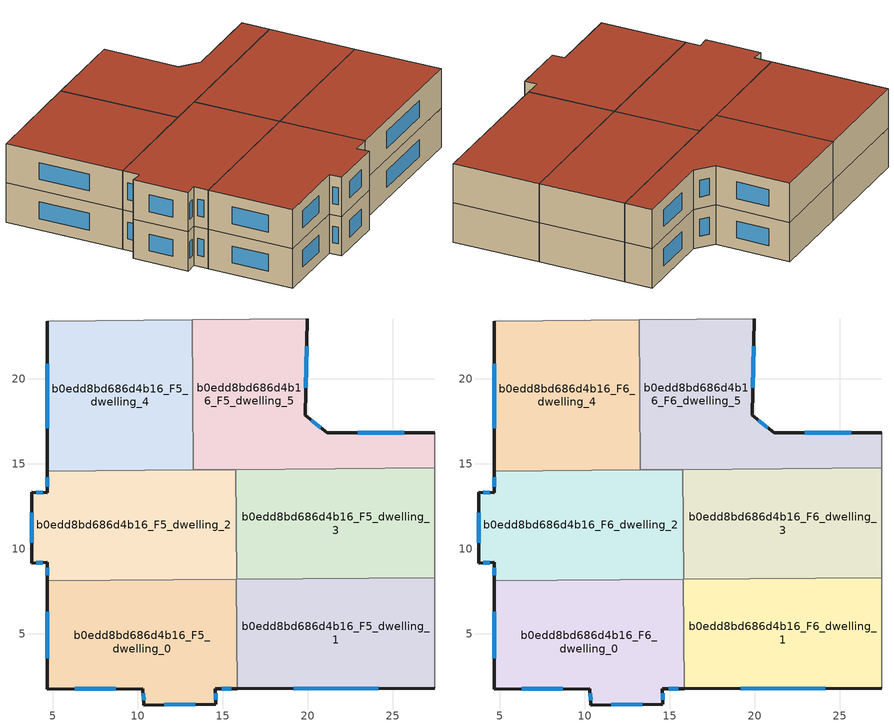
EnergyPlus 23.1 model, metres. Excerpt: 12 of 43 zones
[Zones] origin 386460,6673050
b0edd8bd686d4b16_F5_dwelling_0
 floor to b0edd8bd686d4b16_F4_dwelling_0 (EU_floor_Construction): 15.81,8.22 15.86,1.78 14.57,1.78 14.59,0.87 10.36,0.83 10.31,1.77 4.7,1.76 4.69,8.13 z15
 wall outside (EU_wall_Construction): 4.69,8.13 4.7,1.76 10.31,1.77 10.36,0.83 14.59,0.87 14.57,1.78 15.86,1.78 z15:18
 wall to b0edd8bd686d4b16_F5_dwelling_1 (EU_wall_Construction): 15.86,1.78 15.81,8.22 z15:18
 wall to b0edd8bd686d4b16_F5_dwelling_2 (EU_wall_Construction): 15.81,8.22 4.69,8.13 z15:18
 window (EU_Window_Construction): 14.94,1.78 15.49,1.78 / 14.59,1.13 14.58,1.52 / 11.57,0.84 13.38,0.86 / 10.33,1.5 10.35,1.1 / 6.3,1.77 8.71,1.77 / 4.69,6.31 4.7,3.58 z15.86:17.14
b0edd8bd686d4b16_F5_dwelling_1
 floor to b0edd8bd686d4b16_F4_dwelling_1 (EU_floor_Construction): 27.46,8.31 27.46,1.8 15.86,1.78 15.81,8.22 z15
 wall outside (EU_wall_Construction): 15.86,1.78 27.46,1.8 z15:18
 wall adiabatic (EU_wall_Construction): 27.46,1.8 27.46,8.31 z15:18
 wall to b0edd8bd686d4b16_F5_dwelling_3 (EU_wall_Construction): 27.46,8.31 15.81,8.22 z15:18
 window (EU_Window_Construction): 19.17,1.79 24.15,1.8 z15.86:17.14
b0edd8bd686d4b16_F5_dwelling_2
 floor to b0edd8bd686d4b16_F4_dwelling_2 (EU_floor_Construction): 15.76,14.66 15.81,8.22 4.69,8.13 4.69,9.21 3.77,9.15 3.79,13.32 4.68,13.28 4.68,14.57 z15
 wall outside (EU_wall_Construction): 4.68,14.57 4.68,13.28 3.79,13.32 3.77,9.15 4.69,9.21 4.69,8.13 z15:18
 wall to b0edd8bd686d4b16_F5_dwelling_3 (EU_wall_Construction): 15.81,8.22 15.76,14.66 z15:18
 wall to b0edd8bd686d4b16_F5_dwelling_4 (EU_wall_Construction): 13.26,14.64 4.68,14.57 z15:18
 wall to b0edd8bd686d4b16_F5_dwelling_5 (EU_wall_Construction): 15.76,14.66 13.26,14.64 z15:18
 window (EU_Window_Construction): 4.69,8.9 4.69,8.44 / 4.03,9.17 4.42,9.2 / 3.78,12.13 3.77,10.34 / 4.42,13.29 4.04,13.31 / 4.68,14.2 4.68,13.65 z15.86:17.14
b0edd8bd686d4b16_F5_dwelling_3
 floor to b0edd8bd686d4b16_F4_dwelling_3 (EU_floor_Construction): 27.47,14.75 27.46,8.31 15.81,8.22 15.76,14.66 z15
 wall adiabatic (EU_wall_Construction): 27.46,8.31 27.47,14.75 z15:18
 wall to b0edd8bd686d4b16_F5_dwelling_5 (EU_wall_Construction): 27.47,14.75 15.76,14.66 z15:18
b0edd8bd686d4b16_F5_dwelling_4
 floor to b0edd8bd686d4b16_F4_dwelling_4 (EU_floor_Construction): 13.2,23.45 13.26,14.64 4.68,14.57 4.7,23.38 z15
 wall outside (EU_wall_Construction): 4.7,23.38 4.68,14.57 z15:18
 wall adiabatic (EU_wall_Construction): 13.2,23.45 4.7,23.38 z15:18
 wall to b0edd8bd686d4b16_F5_dwelling_5 (EU_wall_Construction): 13.26,14.64 13.2,23.45 z15:18
 window (EU_Window_Construction): 4.69,20.86 4.69,17.09 z15.86:17.14
b0edd8bd686d4b16_F5_dwelling_5
 floor to b0edd8bd686d4b16_F4_dwelling_5 (EU_floor_Construction): 27.47,16.83 27.47,14.75 13.26,14.64 13.2,23.45 19.96,23.5 19.84,17.85 21.13,16.8 z15
 wall outside (EU_wall_Construction): 27.47,16.83 21.13,16.8 19.84,17.85 19.96,23.5 z15:18
 wall adiabatic (EU_wall_Construction): 19.96,23.5 13.2,23.45 / 27.47,14.75 27.47,16.83 z15:18
 window (EU_Window_Construction): 19.88,19.46 19.92,21.89 / 20.77,17.1 20.21,17.55 / 25.66,16.83 22.94,16.81 z15.86:17.14
b0edd8bd686d4b16_F6_dwelling_0
 floor to b0edd8bd686d4b16_F5_dwelling_0 (EU_floor_Construction): 15.81,8.22 15.86,1.78 14.57,1.78 14.59,0.87 10.36,0.83 10.31,1.77 4.7,1.76 4.69,8.13 z18
 wall outside (EU_wall_Construction): 4.69,8.13 4.7,1.76 10.31,1.77 10.36,0.83 14.59,0.87 14.57,1.78 15.86,1.78 z18:21
 wall to b0edd8bd686d4b16_F6_dwelling_1 (EU_wall_Construction): 15.86,1.78 15.81,8.22 z18:21
 wall to b0edd8bd686d4b16_F6_dwelling_2 (EU_wall_Construction): 15.81,8.22 4.69,8.13 z18:21
 window (EU_Window_Construction): 14.94,1.78 15.49,1.78 / 14.59,1.13 14.58,1.52 / 11.57,0.84 13.38,0.86 / 10.33,1.5 10.35,1.1 / 6.3,1.77 8.71,1.77 / 4.69,6.31 4.7,3.58 z18.86:20.14
 roof outside (EU_roof_Construction): 15.86,1.78 15.81,8.22 4.69,8.13 4.7,1.76 10.31,1.77 10.36,0.83 14.59,0.87 14.57,1.78 z21
b0edd8bd686d4b16_F6_dwelling_1
 floor to b0edd8bd686d4b16_F5_dwelling_1 (EU_floor_Construction): 27.46,8.31 27.46,1.8 15.86,1.78 15.81,8.22 z18
 wall outside (EU_wall_Construction): 15.86,1.78 27.46,1.8 z18:21
 wall adiabatic (EU_wall_Construction): 27.46,1.8 27.46,8.31 z18:21
 wall to b0edd8bd686d4b16_F6_dwelling_3 (EU_wall_Construction): 27.46,8.31 15.81,8.22 z18:21
 window (EU_Window_Construction): 19.17,1.79 24.15,1.8 z18.86:20.14
 roof outside (EU_roof_Construction): 27.46,1.8 27.46,8.31 15.81,8.22 15.86,1.78 z21
b0edd8bd686d4b16_F6_dwelling_2
 floor to b0edd8bd686d4b16_F5_dwelling_2 (EU_floor_Construction): 15.76,14.66 15.81,8.22 4.69,8.13 4.69,9.21 3.77,9.15 3.79,13.32 4.68,13.28 4.68,14.57 z18
 wall outside (EU_wall_Construction): 4.68,14.57 4.68,13.28 3.79,13.32 3.77,9.15 4.69,9.21 4.69,8.13 z18:21
 wall to b0edd8bd686d4b16_F6_dwelling_3 (EU_wall_Construction): 15.81,8.22 15.76,14.66 z18:21
 wall to b0edd8bd686d4b16_F6_dwelling_4 (EU_wall_Construction): 13.26,14.64 4.68,14.57 z18:21
 wall to b0edd8bd686d4b16_F6_dwelling_5 (EU_wall_Construction): 15.76,14.66 13.26,14.64 z18:21
 window (EU_Window_Construction): 4.69,8.9 4.69,8.44 / 4.03,9.17 4.42,9.2 / 3.78,12.13 3.77,10.34 / 4.42,13.29 4.04,13.31 / 4.68,14.2 4.68,13.65 z18.86:20.14
 roof outside (EU_roof_Construction): 15.81,8.22 15.76,14.66 4.68,14.57 4.68,13.28 3.79,13.32 3.77,9.15 4.69,9.21 4.69,8.13 z21
b0edd8bd686d4b16_F6_dwelling_3
 floor to b0edd8bd686d4b16_F5_dwelling_3 (EU_floor_Construction): 27.47,14.75 27.46,8.31 15.81,8.22 15.76,14.66 z18
 wall adiabatic (EU_wall_Construction): 27.46,8.31 27.47,14.75 z18:21
 wall to b0edd8bd686d4b16_F6_dwelling_5 (EU_wall_Construction): 27.47,14.75 15.76,14.66 z18:21
 roof outside (EU_roof_Construction): 27.46,8.31 27.47,14.75 15.76,14.66 15.81,8.22 z21
b0edd8bd686d4b16_F6_dwelling_4
 floor to b0edd8bd686d4b16_F5_dwelling_4 (EU_floor_Construction): 13.2,23.45 13.26,14.64 4.68,14.57 4.7,23.38 z18
 wall outside (EU_wall_Construction): 4.7,23.38 4.68,14.57 z18:21
 wall adiabatic (EU_wall_Construction): 13.2,23.45 4.7,23.38 z18:21
 wall to b0edd8bd686d4b16_F6_dwelling_5 (EU_wall_Construction): 13.26,14.64 13.2,23.45 z18:21
 window (EU_Window_Construction): 4.69,20.86 4.69,17.09 z18.86:20.14
 roof outside (EU_roof_Construction): 13.26,14.64 13.2,23.45 4.7,23.38 4.68,14.57 z21
b0edd8bd686d4b16_F6_dwelling_5
 floor to b0edd8bd686d4b16_F5_dwelling_5 (EU_floor_Construction): 27.47,16.83 27.47,14.75 13.26,14.64 13.2,23.45 19.96,23.5 19.84,17.85 21.13,16.8 z18
 wall outside (EU_wall_Construction): 27.47,16.83 21.13,16.8 19.84,17.85 19.96,23.5 z18:21
 wall adiabatic (EU_wall_Construction): 19.96,23.5 13.2,23.45 / 27.47,14.75 27.47,16.83 z18:21
 window (EU_Window_Construction): 19.88,19.46 19.92,21.89 / 20.77,17.1 20.21,17.55 / 25.66,16.83 22.94,16.81 z18.86:20.14
 roof outside (EU_roof_Construction): 27.47,14.75 27.47,16.83 21.13,16.8 19.84,17.85 19.96,23.5 13.2,23.45 13.26,14.64 z21
[Building]
EU S2 Campaign: North Axis=0; Terrain=City; Solar Distribution=FullExterior
[Site:Location]
Helsinki-Vantaa.AP: Latitude=60.317; Longitude=24.963; Time Zone=2; Elevation=54.6
[SizingPeriod:WeatherFileDays]
AnnualSizingPeriod: Begin Month=1; Begin Day of Month=1; End Month=12; End Day of Month=31; Day of Week for Start Day=Monday; Use Weather File Daylight Saving Period=No; Use Weather File Rain and Snow Indicators=No
[MATERIAL]
EU_InternalMass_Material: Roughness=MediumRough; Thickness=0.1; Conductivity=1; Density=1800; Specific Heat=900; Thermal Absorptance=0.9; Solar Absorptance=0.7; Visible Absorptance=0.7
[MATERIAL:NOMASS] Roughness=MediumRough; Thermal Absorptance=0.9; Solar Absorptance=0.7; Visible Absorptance=0.7
Name | Thermal Resistance
EU_wall_NoMass | 1.10183
EU_roof_NoMass; EU_floor_NoMass | 1.70606
[WINDOWMATERIAL:SIMPLEGLAZINGSYSTEM]
EU_Window_SimpleGlazing: UFactor=3.11035; Solar Heat Gain Coefficient=0.8; Visible Transmittance=0.8
[CONSTRUCTION]
EU_wall_Construction: EU_wall_NoMass
EU_roof_Construction: EU_roof_NoMass
EU_floor_Construction: EU_floor_NoMass
EU_Window_Construction: EU_Window_SimpleGlazing
EU_InternalMass_Construction: EU_InternalMass_Material
[ZONE] Type=1; Multiplier=1; Ceiling Height=autocalculate; Floor Area=autocalculate; Part of Total Floor Area=Yes
Name | Volume
b0edd8bd686d4b16_F5_dwelling_0; b0edd8bd686d4b16_F6_dwelling_0; b0edd8bd686d4b16_F5_dwelling_4; b0edd8bd686d4b16_F6_dwelling_4 | 225.716
b0edd8bd686d4b16_F5_dwelling_1; b0edd8bd686d4b16_F6_dwelling_1 | 225.726
b0edd8bd686d4b16_F5_dwelling_2; b0edd8bd686d4b16_F6_dwelling_2 | 225.732
b0edd8bd686d4b16_F5_dwelling_3; b0edd8bd686d4b16_F6_dwelling_3 | 225.751
b0edd8bd686d4b16_F5_dwelling_5; b0edd8bd686d4b16_F6_dwelling_5 | 225.715
[INTERNALMASS] Construction=EU_InternalMass_Construction
Name | Zone or ZoneList | Surface Area
b0edd8bd686d4b16_F5_dwelling_0_EU_InternalMass | b0edd8bd686d4b16_F5_dwelling_0 | 75.2393
b0edd8bd686d4b16_F5_dwelling_1_EU_InternalMass | b0edd8bd686d4b16_F5_dwelling_1 | 75.2407
b0edd8bd686d4b16_F5_dwelling_2_EU_InternalMass | b0edd8bd686d4b16_F5_dwelling_2 | 75.2431
b0edd8bd686d4b16_F5_dwelling_3_EU_InternalMass | b0edd8bd686d4b16_F5_dwelling_3 | 75.2491
b0edd8bd686d4b16_F5_dwelling_4_EU_InternalMass | b0edd8bd686d4b16_F5_dwelling_4 | 75.2385
b0edd8bd686d4b16_F5_dwelling_5_EU_InternalMass | b0edd8bd686d4b16_F5_dwelling_5 | 75.2388
b0edd8bd686d4b16_F6_dwelling_0_EU_InternalMass | b0edd8bd686d4b16_F6_dwelling_0 | 75.2393
b0edd8bd686d4b16_F6_dwelling_1_EU_InternalMass | b0edd8bd686d4b16_F6_dwelling_1 | 75.2407
b0edd8bd686d4b16_F6_dwelling_2_EU_InternalMass | b0edd8bd686d4b16_F6_dwelling_2 | 75.2431
b0edd8bd686d4b16_F6_dwelling_3_EU_InternalMass | b0edd8bd686d4b16_F6_dwelling_3 | 75.2491
b0edd8bd686d4b16_F6_dwelling_4_EU_InternalMass | b0edd8bd686d4b16_F6_dwelling_4 | 75.2385
b0edd8bd686d4b16_F6_dwelling_5_EU_InternalMass | b0edd8bd686d4b16_F6_dwelling_5 | 75.2388
[OTHEREQUIPMENT] Fuel Type=Electricity; Design Level Calculation Method=Watts/Area; Power per Zone Floor Area=1; Fraction Latent=0; Fraction Radiant=0; Fraction Lost=0; Carbon Dioxide Generation Rate=0; EndUse Subcategory=EU_Step8_InternalGains
Name | Zone or ZoneList or Space or SpaceList | Schedule
EU_Step8_InternalGain_b0edd8bd686d4b16_F5_dwelling_0_f000 | b0edd8bd686d4b16_F5_dwelling_0 | EU_Step8_GainSchedule_b0edd8bd686d4b16_F5_dwelling_0_f000
EU_Step8_InternalGain_b0edd8bd686d4b16_F5_dwelling_1_f000 | b0edd8bd686d4b16_F5_dwelling_1 | EU_Step8_GainSchedule_b0edd8bd686d4b16_F5_dwelling_1_f000
EU_Step8_InternalGain_b0edd8bd686d4b16_F5_dwelling_2_f000 | b0edd8bd686d4b16_F5_dwelling_2 | EU_Step8_GainSchedule_b0edd8bd686d4b16_F5_dwelling_2_f000
EU_Step8_InternalGain_b0edd8bd686d4b16_F5_dwelling_3_f000 | b0edd8bd686d4b16_F5_dwelling_3 | EU_Step8_GainSchedule_b0edd8bd686d4b16_F5_dwelling_3_f000
EU_Step8_InternalGain_b0edd8bd686d4b16_F5_dwelling_4_f000 | b0edd8bd686d4b16_F5_dwelling_4 | EU_Step8_GainSchedule_b0edd8bd686d4b16_F5_dwelling_4_f000
EU_Step8_InternalGain_b0edd8bd686d4b16_F5_dwelling_5_f000 | b0edd8bd686d4b16_F5_dwelling_5 | EU_Step8_GainSchedule_b0edd8bd686d4b16_F5_dwelling_5_f000
EU_Step8_InternalGain_b0edd8bd686d4b16_F6_dwelling_0_f000 | b0edd8bd686d4b16_F6_dwelling_0 | EU_Step8_GainSchedule_b0edd8bd686d4b16_F6_dwelling_0_f000
EU_Step8_InternalGain_b0edd8bd686d4b16_F6_dwelling_1_f000 | b0edd8bd686d4b16_F6_dwelling_1 | EU_Step8_GainSchedule_b0edd8bd686d4b16_F6_dwelling_1_f000
EU_Step8_InternalGain_b0edd8bd686d4b16_F6_dwelling_2_f000 | b0edd8bd686d4b16_F6_dwelling_2 | EU_Step8_GainSchedule_b0edd8bd686d4b16_F6_dwelling_2_f000
EU_Step8_InternalGain_b0edd8bd686d4b16_F6_dwelling_3_f000 | b0edd8bd686d4b16_F6_dwelling_3 | EU_Step8_GainSchedule_b0edd8bd686d4b16_F6_dwelling_3_f000
EU_Step8_InternalGain_b0edd8bd686d4b16_F6_dwelling_4_f000 | b0edd8bd686d4b16_F6_dwelling_4 | EU_Step8_GainSchedule_b0edd8bd686d4b16_F6_dwelling_4_f000
EU_Step8_InternalGain_b0edd8bd686d4b16_F6_dwelling_5_f000 | b0edd8bd686d4b16_F6_dwelling_5 | EU_Step8_GainSchedule_b0edd8bd686d4b16_F6_dwelling_5_f000
[ZONEVENTILATION:DESIGNFLOWRATE] Schedule=EU_AlwaysOn; Design Flow Rate Calculation Method=AirChanges/Hour; Air Changes per Hour=0.756316; Ventilation Type=Natural; Fan Pressure Rise=0; Fan Total Efficiency=1; Constant Term Coefficient=1; Temperature Term Coefficient=0; Velocity Term Coefficient=0; Velocity Squared Term Coefficient=0; Minimum Indoor Temperature=-100; Maximum Indoor Temperature=100; Delta Temperature=-100; Minimum Outdoor Temperature=-100; Maximum Outdoor Temperature=100; Maximum Wind Speed=40
Name | Zone or ZoneList or Space or SpaceList
EU_ConstantAir_b0edd8bd686d4b16_F5_dwelling_0 | b0edd8bd686d4b16_F5_dwelling_0
EU_ConstantAir_b0edd8bd686d4b16_F5_dwelling_1 | b0edd8bd686d4b16_F5_dwelling_1
EU_ConstantAir_b0edd8bd686d4b16_F5_dwelling_2 | b0edd8bd686d4b16_F5_dwelling_2
EU_ConstantAir_b0edd8bd686d4b16_F5_dwelling_3 | b0edd8bd686d4b16_F5_dwelling_3
EU_ConstantAir_b0edd8bd686d4b16_F5_dwelling_4 | b0edd8bd686d4b16_F5_dwelling_4
EU_ConstantAir_b0edd8bd686d4b16_F5_dwelling_5 | b0edd8bd686d4b16_F5_dwelling_5
EU_ConstantAir_b0edd8bd686d4b16_F6_dwelling_0 | b0edd8bd686d4b16_F6_dwelling_0
EU_ConstantAir_b0edd8bd686d4b16_F6_dwelling_1 | b0edd8bd686d4b16_F6_dwelling_1
EU_ConstantAir_b0edd8bd686d4b16_F6_dwelling_2 | b0edd8bd686d4b16_F6_dwelling_2
EU_ConstantAir_b0edd8bd686d4b16_F6_dwelling_3 | b0edd8bd686d4b16_F6_dwelling_3
EU_ConstantAir_b0edd8bd686d4b16_F6_dwelling_4 | b0edd8bd686d4b16_F6_dwelling_4
EU_ConstantAir_b0edd8bd686d4b16_F6_dwelling_5 | b0edd8bd686d4b16_F6_dwelling_5
[HVACTEMPLATE:THERMOSTAT] Constant Heating Setpoint=20; Constant Cooling Setpoint=50
EU_HeatOnly_b0edd8bd686d4b16_F0_dwelling_0; EU_HeatOnly_b0edd8bd686d4b16_F0_dwelling_1; EU_HeatOnly_b0edd8bd686d4b16_F0_dwelling_2; EU_HeatOnly_b0edd8bd686d4b16_F0_dwelling_3; EU_HeatOnly_b0edd8bd686d4b16_F0_dwelling_4; EU_HeatOnly_b0edd8bd686d4b16_F0_dwelling_5; EU_HeatOnly_b0edd8bd686d4b16_F0_dwelling_6; EU_HeatOnly_b0edd8bd686d4b16_F1_dwelling_0; EU_HeatOnly_b0edd8bd686d4b16_F1_dwelling_1; EU_HeatOnly_b0edd8bd686d4b16_F1_dwelling_2; EU_HeatOnly_b0edd8bd686d4b16_F1_dwelling_3; EU_HeatOnly_b0edd8bd686d4b16_F1_dwelling_4; EU_HeatOnly_b0edd8bd686d4b16_F1_dwelling_5; EU_HeatOnly_b0edd8bd686d4b16_F2_dwelling_0; EU_HeatOnly_b0edd8bd686d4b16_F2_dwelling_1; EU_HeatOnly_b0edd8bd686d4b16_F2_dwelling_2; EU_HeatOnly_b0edd8bd686d4b16_F2_dwelling_3; EU_HeatOnly_b0edd8bd686d4b16_F2_dwelling_4; EU_HeatOnly_b0edd8bd686d4b16_F2_dwelling_5; EU_HeatOnly_b0edd8bd686d4b16_F3_dwelling_0; EU_HeatOnly_b0edd8bd686d4b16_F3_dwelling_1; EU_HeatOnly_b0edd8bd686d4b16_F3_dwelling_2; EU_HeatOnly_b0edd8bd686d4b16_F3_dwelling_3; EU_HeatOnly_b0edd8bd686d4b16_F3_dwelling_4; EU_HeatOnly_b0edd8bd686d4b16_F3_dwelling_5; EU_HeatOnly_b0edd8bd686d4b16_F4_dwelling_0; EU_HeatOnly_b0edd8bd686d4b16_F4_dwelling_1; EU_HeatOnly_b0edd8bd686d4b16_F4_dwelling_2; EU_HeatOnly_b0edd8bd686d4b16_F4_dwelling_3; EU_HeatOnly_b0edd8bd686d4b16_F4_dwelling_4; EU_HeatOnly_b0edd8bd686d4b16_F4_dwelling_5; EU_HeatOnly_b0edd8bd686d4b16_F5_dwelling_0; EU_HeatOnly_b0edd8bd686d4b16_F5_dwelling_1; EU_HeatOnly_b0edd8bd686d4b16_F5_dwelling_2; EU_HeatOnly_b0edd8bd686d4b16_F5_dwelling_3; EU_HeatOnly_b0edd8bd686d4b16_F5_dwelling_4; EU_HeatOnly_b0edd8bd686d4b16_F5_dwelling_5; EU_HeatOnly_b0edd8bd686d4b16_F6_dwelling_0; EU_HeatOnly_b0edd8bd686d4b16_F6_dwelling_1; EU_HeatOnly_b0edd8bd686d4b16_F6_dwelling_2; EU_HeatOnly_b0edd8bd686d4b16_F6_dwelling_3; EU_HeatOnly_b0edd8bd686d4b16_F6_dwelling_4; EU_HeatOnly_b0edd8bd686d4b16_F6_dwelling_5
[HVACTEMPLATE:ZONE:IDEALLOADSAIRSYSTEM] System Availability Schedule=EU_AlwaysOn; Maximum Heating Supply Air Temperature=50; Minimum Cooling Supply Air Temperature=13; Maximum Heating Supply Air Humidity Ratio=0.0156; Minimum Cooling Supply Air Humidity Ratio=0.0077; Heating Limit=NoLimit; Cooling Limit=NoLimit; Heating Availability Schedule=EU_AlwaysOn; Cooling Availability Schedule=EU_CoolingOff; Dehumidification Control Type=ConstantSensibleHeatRatio; Cooling Sensible Heat Ratio=0.7; Dehumidification Setpoint=60; Humidification Control Type=None; Humidification Setpoint=30; Outdoor Air Method=None; Outdoor Air Flow Rate per Person=0.00944; Outdoor Air Flow Rate per Zone Floor Area=0; Outdoor Air Flow Rate per Zone=0; Demand Controlled Ventilation Type=None; Outdoor Air Economizer Type=NoEconomizer; Heat Recovery Type=None; Sensible Heat Recovery Effectiveness=0.7; Latent Heat Recovery Effectiveness=0.65
Name | Template Thermostat
b0edd8bd686d4b16_F5_dwelling_0 | EU_HeatOnly_b0edd8bd686d4b16_F5_dwelling_0
b0edd8bd686d4b16_F5_dwelling_1 | EU_HeatOnly_b0edd8bd686d4b16_F5_dwelling_1
b0edd8bd686d4b16_F5_dwelling_2 | EU_HeatOnly_b0edd8bd686d4b16_F5_dwelling_2
b0edd8bd686d4b16_F5_dwelling_3 | EU_HeatOnly_b0edd8bd686d4b16_F5_dwelling_3
b0edd8bd686d4b16_F5_dwelling_4 | EU_HeatOnly_b0edd8bd686d4b16_F5_dwelling_4
b0edd8bd686d4b16_F5_dwelling_5 | EU_HeatOnly_b0edd8bd686d4b16_F5_dwelling_5
b0edd8bd686d4b16_F6_dwelling_0 | EU_HeatOnly_b0edd8bd686d4b16_F6_dwelling_0
b0edd8bd686d4b16_F6_dwelling_1 | EU_HeatOnly_b0edd8bd686d4b16_F6_dwelling_1
b0edd8bd686d4b16_F6_dwelling_2 | EU_HeatOnly_b0edd8bd686d4b16_F6_dwelling_2
b0edd8bd686d4b16_F6_dwelling_3 | EU_HeatOnly_b0edd8bd686d4b16_F6_dwelling_3
b0edd8bd686d4b16_F6_dwelling_4 | EU_HeatOnly_b0edd8bd686d4b16_F6_dwelling_4
b0edd8bd686d4b16_F6_dwelling_5 | EU_HeatOnly_b0edd8bd686d4b16_F6_dwelling_5
[SIZING:ZONE] Zone Cooling Design Supply Air Temperature Input Method=SupplyAirTemperature; Zone Cooling Design Supply Air Temperature=13; Zone Heating Design Supply Air Temperature Input Method=SupplyAirTemperature; Zone Heating Design Supply Air Temperature=50; Zone Cooling Design Supply Air Humidity Ratio=0.008; Zone Heating Design Supply Air Humidity Ratio=0.008; Cooling Design Air Flow Method=DesignDay; Cooling Design Air Flow Rate=0; Cooling Minimum Air Flow per Zone Floor Area=0.000762; Cooling Minimum Air Flow=0; Cooling Minimum Air Flow Fraction=0.2; Heating Design Air Flow Method=DesignDay; Heating Design Air Flow Rate=0; Heating Maximum Air Flow per Zone Floor Area=0.002032; Heating Maximum Air Flow=0.141576; Heating Maximum Air Flow Fraction=0.3; Account for Dedicated Outdoor Air System=No; Dedicated Outdoor Air System Control Strategy=NeutralSupplyAir; Dedicated Outdoor Air Low Setpoint Temperature for Design=autosize; Dedicated Outdoor Air High Setpoint Temperature for Design=autosize; Zone Load Sizing Method=Sensible Load Only No Latent Load; Zone Latent Cooling Design Supply Air Humidity Ratio Input Method=HumidityRatioDifference; Zone Cooling Design Supply Air Humidity Ratio Difference=0.005; Zone Latent Heating Design Supply Air Humidity Ratio Input Method=HumidityRatioDifference; Zone Humidification Design Supply Air Humidity Ratio Difference=0.005
b0edd8bd686d4b16_F5_dwelling_0; b0edd8bd686d4b16_F5_dwelling_1; b0edd8bd686d4b16_F5_dwelling_2; b0edd8bd686d4b16_F5_dwelling_3; b0edd8bd686d4b16_F5_dwelling_4; b0edd8bd686d4b16_F5_dwelling_5; b0edd8bd686d4b16_F6_dwelling_0; b0edd8bd686d4b16_F6_dwelling_1; b0edd8bd686d4b16_F6_dwelling_2; b0edd8bd686d4b16_F6_dwelling_3; b0edd8bd686d4b16_F6_dwelling_4; b0edd8bd686d4b16_F6_dwelling_5
[SCHEDULE:CONSTANT]
Name | Hourly Value
EU_AlwaysOn | 1
EU_CoolingOff | 0
[SCHEDULE:FILE] Column Number=1; Rows to Skip at Top=0; Number of Hours of Data=8760; Column Separator=Comma; Interpolate to Timestep=No; Minutes per Item=60; Adjust Schedule for Daylight Savings=Yes
Name | File
EU_Step8_GainSchedule_b0edd8bd686d4b16_F5_dwelling_0_f000 | ../../schedules/b0edd8bd686d4b16/b0edd8bd686d4b16_F5_dwelling_0_f000_gain.csv
EU_Step8_GainSchedule_b0edd8bd686d4b16_F5_dwelling_1_f000 | ../../schedules/b0edd8bd686d4b16/b0edd8bd686d4b16_F5_dwelling_1_f000_gain.csv
EU_Step8_GainSchedule_b0edd8bd686d4b16_F5_dwelling_2_f000 | ../../schedules/b0edd8bd686d4b16/b0edd8bd686d4b16_F5_dwelling_2_f000_gain.csv
EU_Step8_GainSchedule_b0edd8bd686d4b16_F5_dwelling_3_f000 | ../../schedules/b0edd8bd686d4b16/b0edd8bd686d4b16_F5_dwelling_3_f000_gain.csv
EU_Step8_GainSchedule_b0edd8bd686d4b16_F5_dwelling_4_f000 | ../../schedules/b0edd8bd686d4b16/b0edd8bd686d4b16_F5_dwelling_4_f000_gain.csv
EU_Step8_GainSchedule_b0edd8bd686d4b16_F5_dwelling_5_f000 | ../../schedules/b0edd8bd686d4b16/b0edd8bd686d4b16_F5_dwelling_5_f000_gain.csv
EU_Step8_GainSchedule_b0edd8bd686d4b16_F6_dwelling_0_f000 | ../../schedules/b0edd8bd686d4b16/b0edd8bd686d4b16_F6_dwelling_0_f000_gain.csv
EU_Step8_GainSchedule_b0edd8bd686d4b16_F6_dwelling_1_f000 | ../../schedules/b0edd8bd686d4b16/b0edd8bd686d4b16_F6_dwelling_1_f000_gain.csv
EU_Step8_GainSchedule_b0edd8bd686d4b16_F6_dwelling_2_f000 | ../../schedules/b0edd8bd686d4b16/b0edd8bd686d4b16_F6_dwelling_2_f000_gain.csv
EU_Step8_GainSchedule_b0edd8bd686d4b16_F6_dwelling_3_f000 | ../../schedules/b0edd8bd686d4b16/b0edd8bd686d4b16_F6_dwelling_3_f000_gain.csv
EU_Step8_GainSchedule_b0edd8bd686d4b16_F6_dwelling_4_f000 | ../../schedules/b0edd8bd686d4b16/b0edd8bd686d4b16_F6_dwelling_4_f000_gain.csv
EU_Step8_GainSchedule_b0edd8bd686d4b16_F6_dwelling_5_f000 | ../../schedules/b0edd8bd686d4b16/b0edd8bd686d4b16_F6_dwelling_5_f000_gain.csv
